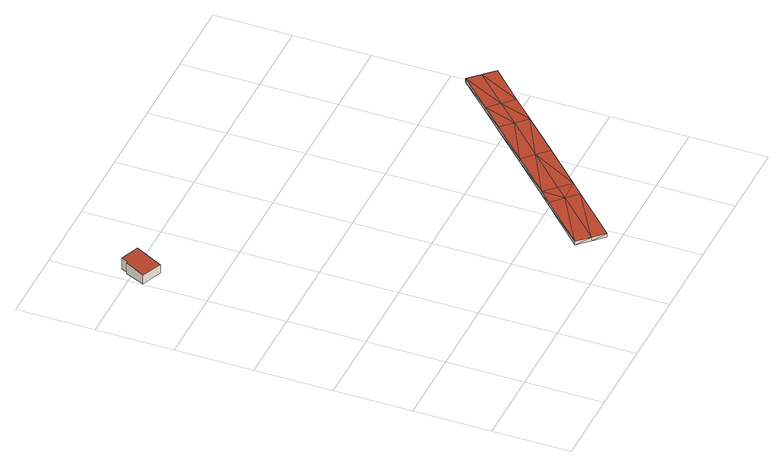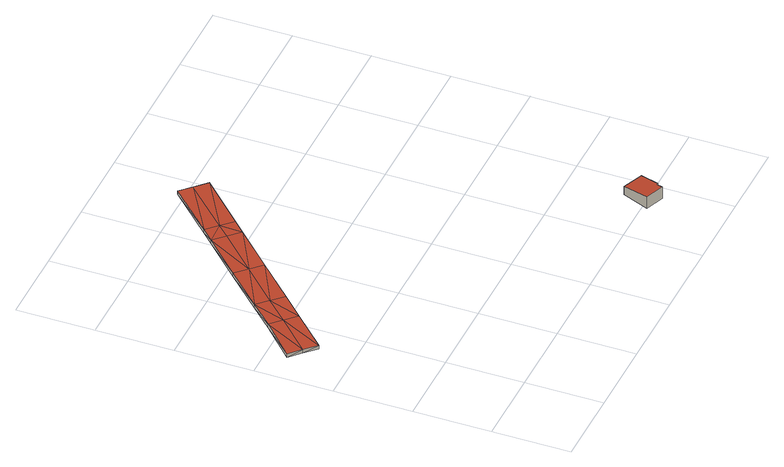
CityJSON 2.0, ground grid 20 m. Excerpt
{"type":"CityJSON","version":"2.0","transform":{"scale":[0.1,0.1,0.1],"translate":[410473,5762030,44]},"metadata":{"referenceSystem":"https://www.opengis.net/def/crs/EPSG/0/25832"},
"CityObjects":{
"building1":{"type":"Building","attributes":{"Gemeindeschluessel":"05515000","Geometrietyp2DReferenz":"3000","function":"31001_1310","roofType":"2100","measuredHeight":3.34},"address":[{"country":"Germany","locality":"Münster","thoroughfareNumber":"97","thoroughfareName":"Hoove"}],"geometry":[{"type":"Solid","lod":"2","boundaries":[[[[0,1,2,3]],[[4,5,1,0]],[[6,7,5,4]],[[8,9,7,6]],[[10,11,9,8]],[[3,2,11,10]],[[8,6,4,0,3,10]],[[1,5,7,9,11,2]]]],"semantics":{"surfaces":[{"type":"WallSurface"},{"type":"RoofSurface"},{"type":"GroundSurface"}],"values":[[0,0,0,0,0,0,1,2]]}}]},
"building2":{"type":"Building","attributes":{"Geometrietyp2DReferenz":"2000","Gemeindeschluessel":"05515000","function":"53001_1800","roofType":"9999","measuredHeight":1},"geometry":[{"type":"Solid","lod":"2","boundaries":[[[[12,13,14]],[[13,15,14]],[[16,17,12]],[[17,13,12]],[[18,19,16]],[[19,17,16]],[[20,21,18]],[[21,19,18]],[[22,23,20]],[[23,21,20]],[[24,25,22]],[[25,23,22]],[[26,27,24]],[[27,25,24]],[[28,29,26]],[[29,27,26]],[[30,31,28]],[[31,29,28]],[[32,33,30]],[[33,31,30]],[[34,35,32]],[[35,33,32]],[[36,37,34]],[[37,35,34]],[[38,39,36]],[[39,37,36]],[[40,41,38]],[[41,39,38]],[[42,43,40]],[[43,41,40]],[[14,15,42]],[[15,43,42]],[[44,21,45]],[[45,21,23]],[[45,23,25]],[[45,25,46]],[[46,25,27]],[[46,27,29]],[[43,15,41]],[[41,15,47]],[[41,47,39]],[[39,47,48]],[[39,48,44]],[[39,44,37]],[[37,44,35]],[[35,44,45]],[[35,45,46]],[[35,46,33]],[[33,46,29]],[[33,29,31]],[[15,13,47]],[[47,13,17]],[[47,17,19]],[[47,19,48]],[[48,19,44]],[[44,19,21]],[[14,49,12]],[[49,16,12]],[[49,18,16]],[[49,50,18]],[[50,51,18]],[[51,20,18]],[[51,52,20]],[[52,22,20]],[[52,24,22]],[[52,53,24]],[[53,26,24]],[[53,28,26]],[[42,40,14]],[[40,49,14]],[[40,38,49]],[[38,50,49]],[[38,51,50]],[[38,36,51]],[[34,53,52]],[[36,34,51]],[[34,52,51]],[[34,32,53]],[[32,28,53]],[[32,30,28]]]],"semantics":{"surfaces":[{"type":"WallSurface"},{"type":"GroundSurface"},{"type":"RoofSurface"}],"values":[[0,0,0,0,0,0,0,0,0,0,0,0,0,0,0,0,0,0,0,0,0,0,0,0,0,0,0,0,0,0,0,0,1,1,1,1,1,1,1,1,1,1,1,1,1,1,1,1,1,1,1,1,1,1,1,1,2,2,2,2,2,2,2,2,2,2,2,2,2,2,2,2,2,2,2,2,2,2,2,2]]}}]}
},
"vertices":[
[25,1015,38],[25,1015,7],[4,964,7],[4,964,31],[29,1014,38],[29,1014,7],[36,1031,40],[36,1031,7],[85,1011,40],[85,1011,7],[57,942,31],[57,942,7],
[460,64,71],[460,64,61],[489,35,71],[489,35,61],[573,176,72],[573,176,62],[604,207,72],[604,207,62],[698,302,72],[698,302,62],[789,393,72],[789,393,62],[846,450,72],[846,450,62],[930,535,71],[930,535,61],[958,506,71],[958,506,61],[987,478,71],[987,478,61],[902,394,72],[902,394,62],[845,337,72],[845,337,62],[755,246,72],[755,246,62],[660,151,72],[660,151,62],[629,120,72],[629,120,62],[517,7,71],[517,7,61],[727,274,62],[817,365,62],[874,422,62],[601,148,62],[632,179,62],[601,148,72],[632,179,72],[727,274,72],[817,365,72],[874,422,72]
]}
